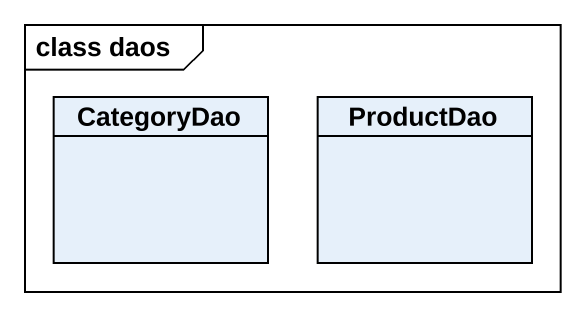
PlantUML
@startuml
mainframe class daos
hide circle
hide empty members
class CategoryDao
class ProductDao
@enduml
